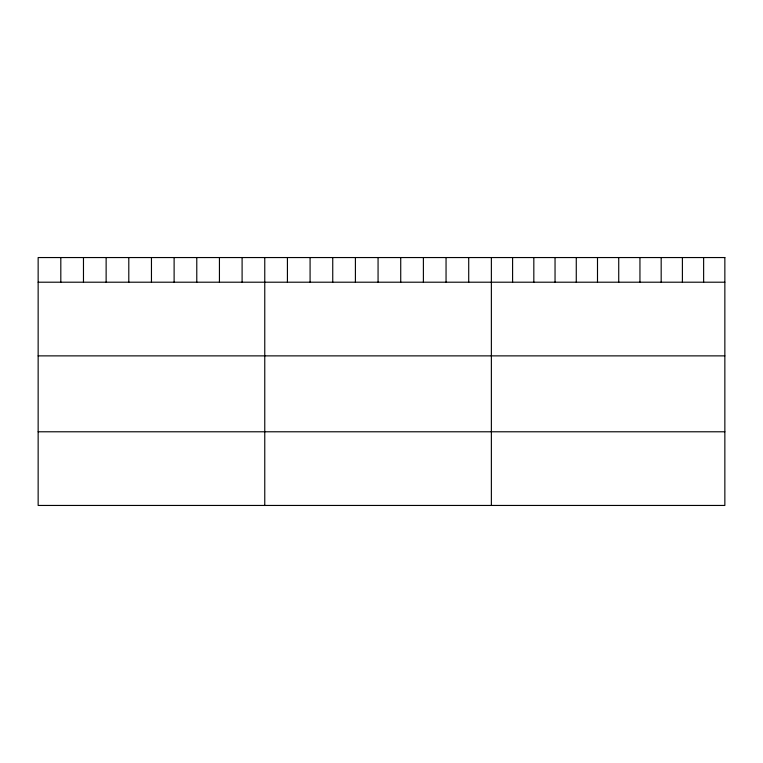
<?xml version="1.0" encoding="UTF-8"?>
<svg xmlns="http://www.w3.org/2000/svg" width="763" height="763" viewBox="0 0 763 763"><rect width="100%" height="100%" fill="white"/><g stroke="black" fill="none" stroke-linecap="round" stroke-linejoin="round"><path stroke-width="1.14" d="M38.15 282.205L724.85 282.205M38.15 355.873L724.85 355.873M38.15 431.782L724.85 431.782M703.629 257.551L703.629 282.205M682.399 257.551L682.399 282.205M661.178 257.551L661.178 282.205M639.947 257.551L639.947 282.205M618.726 257.551L618.726 282.205M597.496 257.551L597.496 282.205M576.275 257.551L576.275 282.205M555.044 257.551L555.044 282.205M533.823 257.551L533.823 282.205M512.593 257.551L512.593 282.205M491.372 257.551L491.372 505.449M468.711 257.551L468.711 282.205M446.05 257.551L446.05 282.205M423.389 257.551L423.389 282.205M400.728 257.551L400.728 282.205M378.066 257.551L378.066 282.205M355.405 257.551L355.405 282.205M332.744 257.551L332.744 282.205M310.083 257.551L310.083 282.205M287.422 257.551L287.422 282.205M264.761 257.551L264.761 505.449M242.1 257.551L242.1 282.205M219.439 257.551L219.439 282.205M196.778 257.551L196.778 282.205M174.117 257.551L174.117 282.205M151.456 257.551L151.456 282.205M128.794 257.551L128.794 282.205M106.133 257.551L106.133 282.205M83.472 257.551L83.472 282.205M60.811 257.551L60.811 282.205M724.85 257.551L38.15 257.551L38.15 505.449L724.85 505.449L724.85 257.551"/></g></svg>
